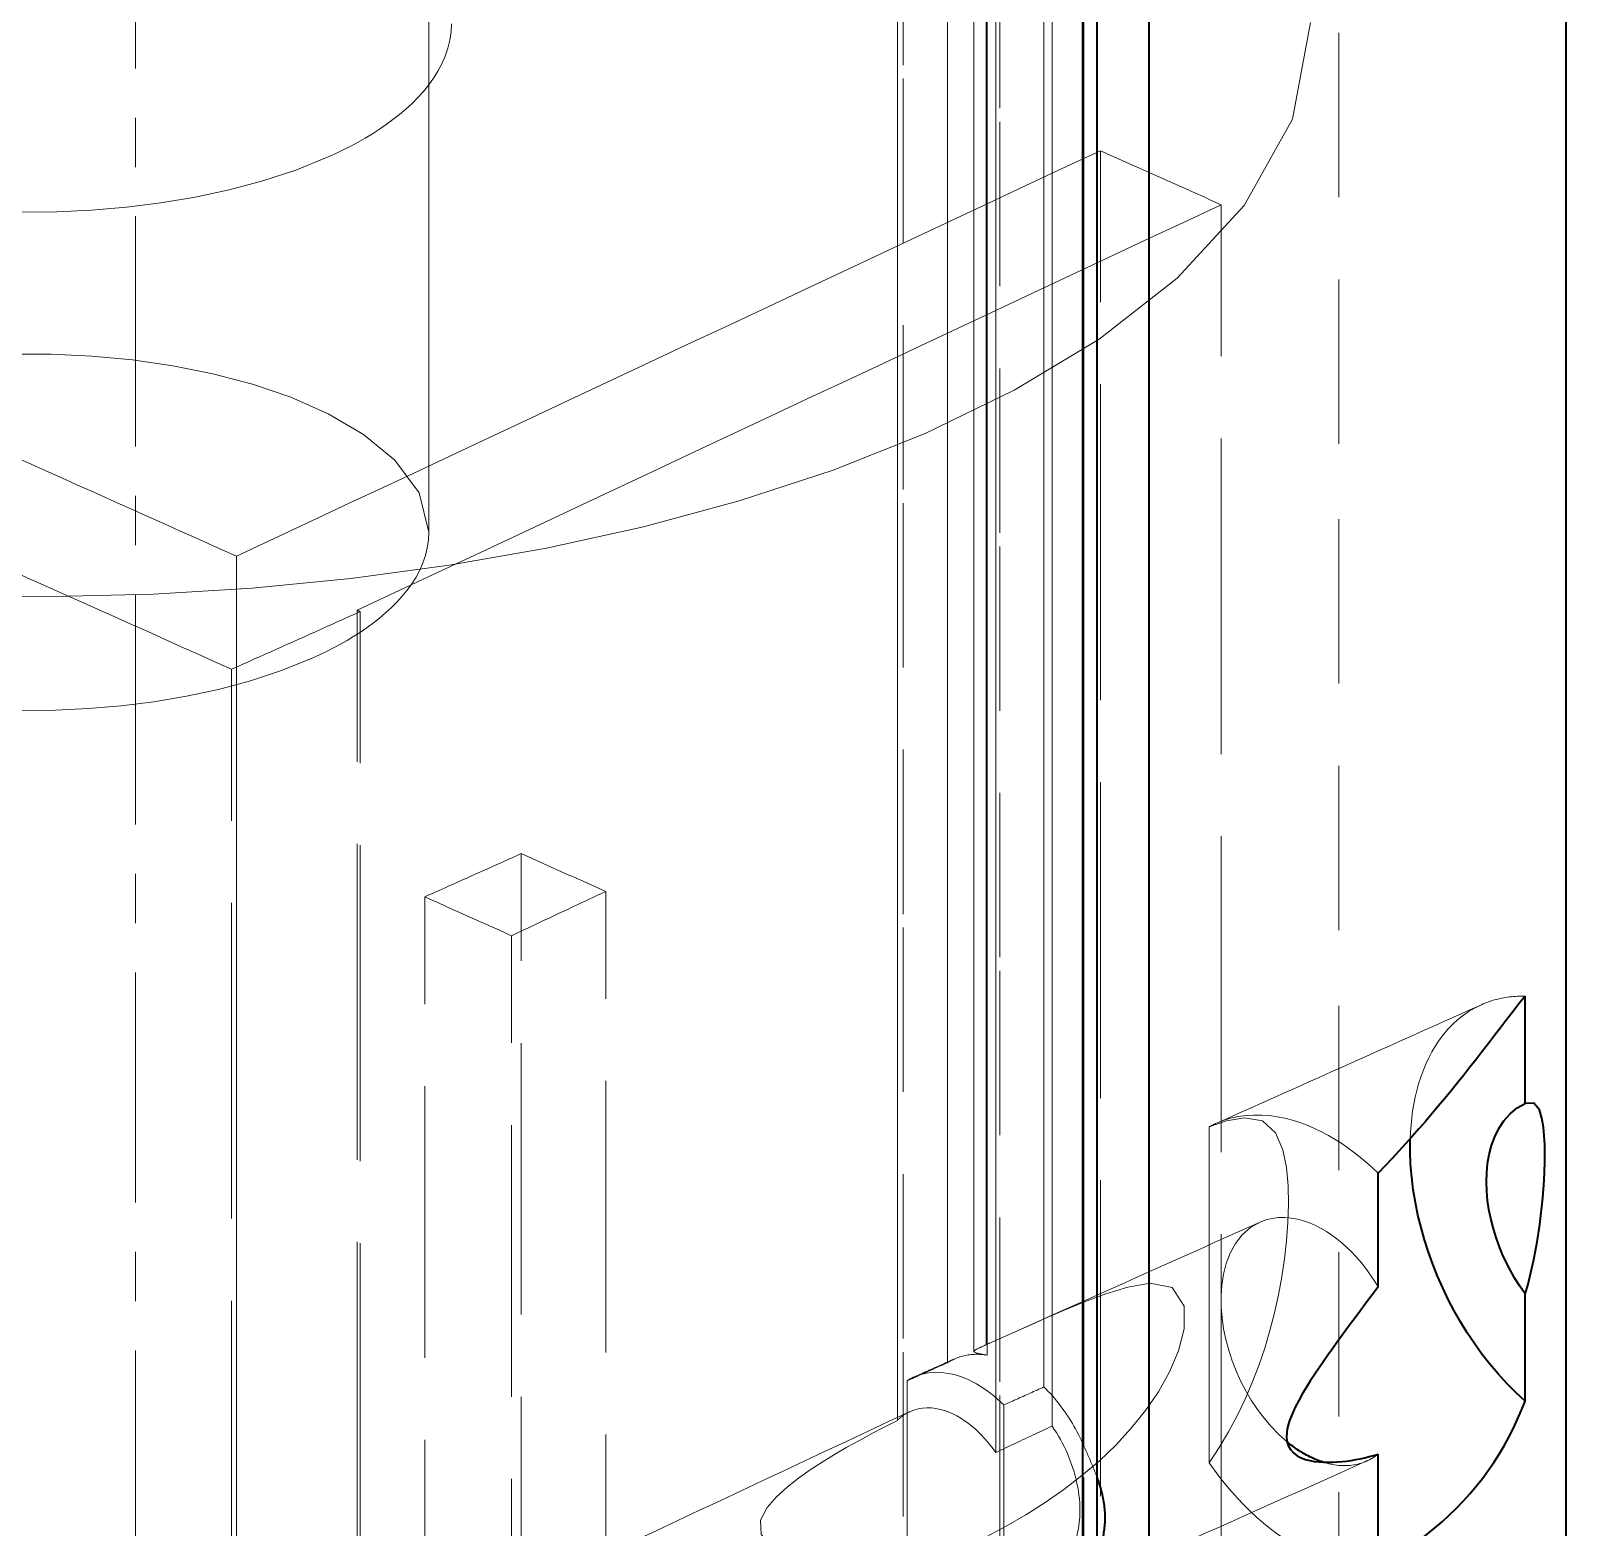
# Model space of a CAD drawing. Header units: millimetres. Extents: x 10 to 410, y 10 to 287.
# Drawn here: x 308.681 to 313.352, y 201.362 to 205.915 of the extents above; entities that cross this region are included whole.
import ezdxf

# ---------------------------------------------------------------- set-up
doc = ezdxf.new("R2010")
doc.units = ezdxf.units.MM
doc.linetypes.add('CENTER', pattern=[1.15, 0.7, -0.15, 0.15, -0.15])
doc.linetypes.add('DASHED', pattern=[0.75, 0.5, -0.25])
for name, color, linetype, lineweight in [('CENTER', 4, 'CENTER', 13), ('HIDDEN', 8, 'DASHED', 18), ('VISIBLE', 7, 'CONTINUOUS', 35)]:
    doc.layers.add(name, color=color, linetype=linetype, lineweight=lineweight)

msp = doc.modelspace()

# ---------------------------------------------------------------- linework, layer by layer
at = {"layer": 'CENTER'}
msp.add_line((309, 169), (309, 273), dxfattribs=at)
at = {"layer": 'HIDDEN'}
for points in [[(309.8919, 204.389), (309.8919, 204.7845), (309.8919, 205.18), (309.8919, 205.5755), (309.8919, 205.971), (309.8919, 206.3664), (309.8919, 206.7619), (309.8919, 207.1574), (309.8919, 207.5529), (309.8919, 207.9484), (309.8919, 208.3439), (309.8919, 208.7394), (309.8919, 209.1349), (309.8919, 209.5304), (309.8919, 209.9258), (309.8919, 210.3213), (309.8919, 210.7168), (309.8919, 211.1123), (309.8919, 211.5078), (309.8919, 211.9033), (309.8919, 212.2988), (309.8919, 212.6943), (309.8919, 213.0898), (309.8919, 213.4852)], [(312.6602, 176.5424), (312.6602, 178.0222), (312.6602, 179.502), (312.6602, 180.9817), (312.6602, 182.4615), (312.6602, 183.9413), (312.6602, 185.4211), (312.6602, 186.9008), (312.6602, 188.3806), (312.6602, 189.8604), (312.6602, 191.3401), (312.6602, 192.8199), (312.6602, 194.2997), (312.6602, 195.7794), (312.6602, 197.2592), (312.6602, 198.739), (312.6602, 200.2187), (312.6602, 201.6985), (312.6602, 203.1783), (312.6602, 204.6581), (312.6602, 206.1378), (312.6602, 207.6176), (312.6602, 209.0974), (312.6602, 210.5771)], [(311.5872, 201.917), (311.5872, 202.2406), (311.5872, 202.5642), (311.5872, 202.8878), (311.5872, 203.2114), (311.5872, 203.535), (311.5872, 203.8586), (311.5872, 204.1822), (311.5872, 204.5058), (311.5872, 204.8294), (311.5872, 205.1531), (311.5872, 205.4767), (311.5872, 205.8003), (311.5872, 206.1239), (311.5872, 206.4475), (311.5872, 206.7711), (311.5872, 207.0947), (311.5872, 207.4183), (311.5872, 207.7419), (311.5872, 208.0655), (311.5872, 208.3892), (311.5872, 208.7128), (311.5872, 209.0364), (311.5872, 209.36)], [(311.5499, 201.8967), (311.5499, 202.2194), (311.5499, 202.542), (311.5499, 202.8647), (311.5499, 203.1873), (311.5499, 203.51), (311.5499, 203.8326), (311.5499, 204.1553), (311.5499, 204.4779), (311.5499, 204.8006), (311.5499, 205.1232), (311.5499, 205.4459), (311.5499, 205.7685), (311.5499, 206.0912), (311.5499, 206.4138), (311.5499, 206.7365), (311.5499, 207.0591), (311.5499, 207.3817), (311.5499, 207.7044), (311.5499, 208.027), (311.5499, 208.3497), (311.5499, 208.6723), (311.5499, 208.995), (311.5499, 209.3176)], [(311.8842, 201.6104), (311.8842, 201.9378), (311.8842, 202.2653), (311.8842, 202.5928), (311.8842, 202.9203), (311.8842, 203.2477), (311.8842, 203.5752), (311.8842, 203.9027), (311.8842, 204.2302), (311.8842, 204.5576), (311.8842, 204.8851), (311.8842, 205.2126), (311.8842, 205.54), (311.8842, 205.8675), (311.8842, 206.195), (311.8842, 206.5225), (311.8842, 206.8499), (311.8842, 207.1774), (311.8842, 207.5049), (311.8842, 207.8324), (311.8842, 208.1598), (311.8842, 208.4873), (311.8842, 208.8148), (311.8842, 209.1423)], [(311.8842, 175.1076), (311.8842, 176.5873), (311.8842, 178.0671), (311.8842, 179.5469), (311.8842, 181.0266), (311.8842, 182.5064), (311.8842, 183.9862), (311.8842, 185.4659), (311.8842, 186.9457), (311.8842, 188.4255), (311.8842, 189.9053), (311.8842, 191.385), (311.8842, 192.8648), (311.8842, 194.3446), (311.8842, 195.8243), (311.8842, 197.3041), (311.8842, 198.7839), (311.8842, 200.2636), (311.8842, 201.7434), (311.8842, 203.2232), (311.8842, 204.7029), (311.8842, 206.1827), (311.8842, 207.6625), (311.8842, 209.1423)], [(311.3177, 201.687), (311.3177, 201.9281), (311.3177, 202.1691), (311.3177, 202.4102), (311.3177, 202.6513), (311.3177, 202.8923), (311.3177, 203.1334), (311.3177, 203.3745), (311.3177, 203.6155), (311.3177, 203.8566), (311.3177, 204.0976), (311.3177, 204.3387), (311.3177, 204.5798), (311.3177, 204.8208), (311.3177, 205.0619), (311.3177, 205.3029), (311.3177, 205.544), (311.3177, 205.7851), (311.3177, 206.0261), (311.3177, 206.2672), (311.3177, 206.5082), (311.3177, 206.7493), (311.3177, 206.9904), (311.3177, 207.2314)], [(311.4698, 201.8625), (311.4698, 202.0929), (311.4698, 202.3233), (311.4698, 202.5537), (311.4698, 202.7841), (311.4698, 203.0145), (311.4698, 203.245), (311.4698, 203.4754), (311.4698, 203.7058), (311.4698, 203.9362), (311.4698, 204.1666), (311.4698, 204.397), (311.4698, 204.6275), (311.4698, 204.8579), (311.4698, 205.0883), (311.4698, 205.3187), (311.4698, 205.5491), (311.4698, 205.7795), (311.4698, 206.01), (311.4698, 206.2404), (311.4698, 206.4708), (311.4698, 206.7012), (311.4698, 206.9316), (311.4698, 207.162)], [(311.7878, 201.6696), (311.7878, 201.9089), (311.7878, 202.1483), (311.7878, 202.3876), (311.7878, 202.6269), (311.7878, 202.8663), (311.7878, 203.1056), (311.7878, 203.3449), (311.7878, 203.5843), (311.7878, 203.8236), (311.7878, 204.0629), (311.7878, 204.3023), (311.7878, 204.5416), (311.7878, 204.7809), (311.7878, 205.0203), (311.7878, 205.2596), (311.7878, 205.4989), (311.7878, 205.7383), (311.7878, 205.9776), (311.7878, 206.2169), (311.7878, 206.4563), (311.7878, 206.6956), (311.7878, 206.9349), (311.7878, 207.1743)], [(311.3352, 177.3988), (311.3352, 178.6902), (311.3352, 179.9816), (311.3352, 181.2731), (311.3352, 182.5645), (311.3352, 183.856), (311.3352, 185.1474), (311.3352, 186.4388), (311.3352, 187.7303), (311.3352, 189.0217), (311.3352, 190.3131), (311.3352, 191.6046), (311.3352, 192.896), (311.3352, 194.1874), (311.3352, 195.4789), (311.3352, 196.7703), (311.3352, 198.0617), (311.3352, 199.3532), (311.3352, 200.6446), (311.3352, 201.936), (311.3352, 203.2275), (311.3352, 204.5189), (311.3352, 205.8103), (311.3352, 207.1018)], [(311.5904, 201.8855), (311.5904, 202.1126), (311.5904, 202.3396), (311.5904, 202.5667), (311.5904, 202.7938), (311.5904, 203.0208), (311.5904, 203.2479), (311.5904, 203.475), (311.5904, 203.702), (311.5904, 203.9291), (311.5904, 204.1561), (311.5904, 204.3832), (311.5904, 204.6103), (311.5904, 204.8373), (311.5904, 205.0644), (311.5904, 205.2915), (311.5904, 205.5185), (311.5904, 205.7456), (311.5904, 205.9727), (311.5904, 206.1997), (311.5904, 206.4268), (311.5904, 206.6539), (311.5904, 206.8809), (311.5904, 207.108)], [(311.6165, 201.5891), (311.6165, 201.8286), (311.6165, 202.0681), (311.6165, 202.3076), (311.6165, 202.5471), (311.6165, 202.7866), (311.6165, 203.0261), (311.6165, 203.2656), (311.6165, 203.5051), (311.6165, 203.7446), (311.6165, 203.9841), (311.6165, 204.2236), (311.6165, 204.4631), (311.6165, 204.7026), (311.6165, 204.9421), (311.6165, 205.1816), (311.6165, 205.4211), (311.6165, 205.6606), (311.6165, 205.9001), (311.6165, 206.1396), (311.6165, 206.3791), (311.6165, 206.6186), (311.6165, 206.8581), (311.6165, 207.0976)], [(311.7633, 201.7887), (311.7633, 202.0166), (311.7633, 202.2445), (311.7633, 202.4724), (311.7633, 202.7003), (311.7633, 202.9282), (311.7633, 203.1561), (311.7633, 203.384), (311.7633, 203.6119), (311.7633, 203.8398), (311.7633, 204.0677), (311.7633, 204.2956), (311.7633, 204.5236), (311.7633, 204.7515), (311.7633, 204.9794), (311.7633, 205.2073), (311.7633, 205.4352), (311.7633, 205.6631), (311.7633, 205.891), (311.7633, 206.1189), (311.7633, 206.3468), (311.7633, 206.5747), (311.7633, 206.8026), (311.7633, 207.0305)], [(311.6287, 177.2673), (311.6287, 178.5587), (311.6287, 179.8501), (311.6287, 181.1416), (311.6287, 182.433), (311.6287, 183.7245), (311.6287, 185.0159), (311.6287, 186.3073), (311.6287, 187.5988), (311.6287, 188.8902), (311.6287, 190.1816), (311.6287, 191.4731), (311.6287, 192.7645), (311.6287, 194.0559), (311.6287, 195.3474), (311.6287, 196.6388), (311.6287, 197.9302), (311.6287, 199.2217), (311.6287, 200.5131), (311.6287, 201.8045), (311.6287, 203.096), (311.6287, 204.3874), (311.6287, 205.6788), (311.6287, 206.9703)], [(306.3752, 204.5314), (306.6639, 204.445), (306.9566, 204.3731), (307.2522, 204.3144), (307.5501, 204.268), (307.8494, 204.233), (308.1499, 204.2091), (308.451, 204.1959), (308.7524, 204.1931), (309.0538, 204.2009), (309.3546, 204.2191), (309.6546, 204.2483), (309.9533, 204.2886), (310.2502, 204.3408), (310.5445, 204.4056), (310.8355, 204.4842), (311.1219, 204.5781), (311.402, 204.6895), (311.6731, 204.821), (311.9311, 204.9767), (312.1686, 205.1618), (312.3726, 205.3831), (312.5192, 205.6454), (312.5737, 205.9401)], [(307.4004, 205.936), (307.4213, 205.8329), (307.4757, 205.7424), (307.55, 205.6671), (307.6356, 205.6049), (307.7279, 205.5531), (307.8246, 205.5098), (307.9241, 205.4735), (308.0256, 205.4434), (308.1286, 205.4188), (308.2327, 205.399), (308.3375, 205.3837), (308.4428, 205.3727), (308.5485, 205.3658), (308.6544, 205.3628), (308.7603, 205.3638), (308.8661, 205.3688), (308.9717, 205.3777), (309.0768, 205.3908), (309.1812, 205.4083), (309.2848, 205.4305), (309.3871, 205.4579), (309.4878, 205.4909), (309.586, 205.5306)], [(309.586, 205.5306), (309.609, 205.5411), (309.6318, 205.5522), (309.6543, 205.5637), (309.6766, 205.5757), (309.6986, 205.5882), (309.7203, 205.6013), (309.7416, 205.615), (309.7624, 205.6293), (309.7829, 205.6443), (309.8028, 205.6599), (309.8221, 205.6762), (309.8408, 205.6934), (309.8586, 205.7113), (309.8756, 205.7301), (309.8916, 205.7497), (309.9064, 205.7702), (309.9198, 205.7917), (309.9318, 205.814), (309.9419, 205.8372), (309.9501, 205.8611), (309.9562, 205.8857), (309.9598, 205.9108), (309.9611, 205.936)], [(311.935, 205.5497), (311.8208, 205.4961), (311.7065, 205.4424), (311.5923, 205.3888), (311.478, 205.3351), (311.3638, 205.2815), (311.2495, 205.2279), (311.1353, 205.1742), (311.021, 205.1206), (310.9068, 205.0669), (310.7925, 205.0133), (310.6782, 204.9597), (310.564, 204.906), (310.4497, 204.8524), (310.3355, 204.7987), (310.2212, 204.7451), (310.107, 204.6914), (309.9927, 204.6378), (309.8785, 204.5842), (309.7642, 204.5305), (309.6499, 204.4769), (309.5357, 204.4232), (309.4214, 204.3696), (309.3072, 204.316)], [(311.935, 177.7031), (311.935, 178.9139), (311.935, 180.1246), (311.935, 181.3353), (311.935, 182.546), (311.935, 183.7567), (311.935, 184.9675), (311.935, 186.1782), (311.935, 187.3889), (311.935, 188.5996), (311.935, 189.8104), (311.935, 191.0211), (311.935, 192.2318), (311.935, 193.4425), (311.935, 194.6532), (311.935, 195.864), (311.935, 197.0747), (311.935, 198.2854), (311.935, 199.4961), (311.935, 200.7068), (311.935, 201.9176), (311.935, 203.1283), (311.935, 204.339), (311.935, 205.5497)], [(312.302, 205.3853), (312.2861, 205.3925), (312.2701, 205.3996), (312.2542, 205.4068), (312.2382, 205.4139), (312.2222, 205.4211), (312.2063, 205.4282), (312.1903, 205.4354), (312.1744, 205.4425), (312.1584, 205.4497), (312.1425, 205.4568), (312.1265, 205.464), (312.1106, 205.4711), (312.0946, 205.4782), (312.0786, 205.4854), (312.0627, 205.4925), (312.0467, 205.4997), (312.0308, 205.5068), (312.0148, 205.514), (311.9989, 205.5211), (311.9829, 205.5283), (311.967, 205.5354), (311.951, 205.5426), (311.935, 205.5497)], [(309.6742, 204.1516), (309.7884, 204.2052), (309.9027, 204.2589), (310.0169, 204.3125), (310.1312, 204.3661), (310.2454, 204.4198), (310.3597, 204.4734), (310.4739, 204.5271), (310.5882, 204.5807), (310.7025, 204.6344), (310.8167, 204.688), (310.931, 204.7416), (311.0452, 204.7953), (311.1595, 204.8489), (311.2737, 204.9026), (311.388, 204.9562), (311.5022, 205.0098), (311.6165, 205.0635), (311.7307, 205.1171), (311.845, 205.1708), (311.9593, 205.2244), (312.0735, 205.2781), (312.1878, 205.3317), (312.302, 205.3853)], [(312.302, 177.5388), (312.302, 178.7495), (312.302, 179.9602), (312.302, 181.1709), (312.302, 182.3817), (312.302, 183.5924), (312.302, 184.8031), (312.302, 186.0138), (312.302, 187.2245), (312.302, 188.4353), (312.302, 189.646), (312.302, 190.8567), (312.302, 192.0674), (312.302, 193.2781), (312.302, 194.4889), (312.302, 195.6996), (312.302, 196.9103), (312.302, 198.121), (312.302, 199.3317), (312.302, 200.5425), (312.302, 201.7532), (312.302, 202.9639), (312.302, 204.1746), (312.302, 205.3853)], [(309.8919, 204.389), (309.8622, 204.5084), (309.7888, 204.6079), (309.6931, 204.6867), (309.586, 204.7493), (309.4725, 204.7994), (309.355, 204.8395), (309.235, 204.8712), (309.1133, 204.8956), (308.9904, 204.9133), (308.8668, 204.9249), (308.7428, 204.9306), (308.6187, 204.9306), (308.4947, 204.9249), (308.3711, 204.9133), (308.2482, 204.8956), (308.1265, 204.8712), (308.0065, 204.8395), (307.889, 204.7994), (307.7755, 204.7493), (307.6684, 204.6867), (307.5727, 204.6079), (307.4993, 204.5084), (307.4696, 204.389)], [(308.5092, 204.6734), (308.5439, 204.6579), (308.5786, 204.6423), (308.6132, 204.6268), (308.6479, 204.6112), (308.6826, 204.5957), (308.7173, 204.5802), (308.752, 204.5646), (308.7867, 204.5491), (308.8214, 204.5335), (308.8561, 204.518), (308.8908, 204.5025), (308.9255, 204.4869), (308.9602, 204.4714), (308.9949, 204.4558), (309.0296, 204.4403), (309.0643, 204.4247), (309.099, 204.4092), (309.1337, 204.3937), (309.1684, 204.3781), (309.2031, 204.3626), (309.2378, 204.347), (309.2725, 204.3315), (309.3072, 204.316)], [(309.2919, 203.9721), (309.2409, 203.995), (309.1898, 204.0179), (309.1387, 204.0407), (309.0877, 204.0636), (309.0366, 204.0865), (308.9856, 204.1093), (308.9345, 204.1322), (308.8835, 204.1551), (308.8324, 204.178), (308.7813, 204.2008), (308.7303, 204.2237), (308.6792, 204.2466), (308.6282, 204.2694), (308.5771, 204.2923), (308.5261, 204.3152), (308.475, 204.338), (308.4239, 204.3609), (308.3729, 204.3838), (308.3218, 204.4066), (308.2708, 204.4295), (308.2197, 204.4524), (308.1687, 204.4753), (308.1176, 204.4981)], [(307.4696, 204.389), (307.4894, 204.2914), (307.5408, 204.2058), (307.6111, 204.1346), (307.6921, 204.0758), (307.7794, 204.0267), (307.8708, 203.9858), (307.965, 203.9515), (308.061, 203.923), (308.1585, 203.8997), (308.2569, 203.881), (308.3561, 203.8665), (308.4557, 203.8561), (308.5557, 203.8496), (308.6558, 203.8468), (308.756, 203.8477), (308.8561, 203.8524), (308.956, 203.8609), (309.0554, 203.8733), (309.1542, 203.8898), (309.2522, 203.9108), (309.349, 203.9367), (309.4441, 203.968), (309.537, 204.0055)], [(309.537, 204.0055), (309.5588, 204.0155), (309.5803, 204.0259), (309.6017, 204.0368), (309.6228, 204.0481), (309.6436, 204.06), (309.6641, 204.0724), (309.6842, 204.0853), (309.704, 204.0989), (309.7233, 204.113), (309.7421, 204.1278), (309.7604, 204.1433), (309.7781, 204.1595), (309.795, 204.1764), (309.811, 204.1942), (309.8261, 204.2127), (309.8401, 204.2322), (309.8529, 204.2525), (309.8641, 204.2736), (309.8738, 204.2955), (309.8815, 204.3182), (309.8872, 204.3414), (309.8907, 204.3651), (309.8919, 204.389)], [(309.3072, 204.316), (309.3072, 204.0352), (309.3072, 203.7545), (309.3072, 203.4737), (309.3072, 203.193), (309.3072, 202.9122), (309.3072, 202.6315), (309.3072, 202.3507), (309.3072, 202.07), (309.3072, 201.7892), (309.3072, 201.5085), (309.3072, 201.2277), (309.3072, 200.947), (309.3072, 200.6662), (309.3072, 200.3855), (309.3072, 200.1047), (309.3072, 199.824), (309.3072, 199.5432), (309.3072, 199.2625), (309.3072, 198.9818), (309.3072, 198.701), (309.3072, 198.4203), (309.3072, 198.1395), (309.3072, 197.8588)], [(309.2919, 203.9721), (309.3089, 203.9797), (309.326, 203.9874), (309.343, 203.995), (309.36, 204.0026), (309.377, 204.0102), (309.3941, 204.0179), (309.4111, 204.0255), (309.4281, 204.0331), (309.4451, 204.0407), (309.4622, 204.0483), (309.4792, 204.056), (309.4962, 204.0636), (309.5132, 204.0712), (309.5303, 204.0788), (309.5473, 204.0864), (309.5643, 204.0941), (309.5813, 204.1017), (309.5984, 204.1093), (309.6154, 204.1169), (309.6324, 204.1245), (309.6494, 204.1322), (309.6665, 204.1398), (309.6835, 204.1474)], [(309.6742, 204.1516), (309.6746, 204.1514), (309.675, 204.1512), (309.6754, 204.151), (309.6758, 204.1509), (309.6762, 204.1507), (309.6766, 204.1505), (309.677, 204.1503), (309.6774, 204.1501), (309.6778, 204.1499), (309.6782, 204.1498), (309.6786, 204.1496), (309.679, 204.1494), (309.6794, 204.1492), (309.6798, 204.149), (309.6802, 204.1489), (309.6806, 204.1487), (309.681, 204.1485), (309.6815, 204.1483), (309.6819, 204.1481), (309.6823, 204.148), (309.6827, 204.1478), (309.6831, 204.1476), (309.6835, 204.1474)], [(309.6742, 176.305), (309.6742, 177.5157), (309.6742, 178.7265), (309.6742, 179.9372), (309.6742, 181.1479), (309.6742, 182.3586), (309.6742, 183.5693), (309.6742, 184.7801), (309.6742, 185.9908), (309.6742, 187.2015), (309.6742, 188.4122), (309.6742, 189.6229), (309.6742, 190.8337), (309.6742, 192.0444), (309.6742, 193.2551), (309.6742, 194.4658), (309.6742, 195.6765), (309.6742, 196.8873), (309.6742, 198.098), (309.6742, 199.3087), (309.6742, 200.5194), (309.6742, 201.7301), (309.6742, 202.9409), (309.6742, 204.1516)], [(309.6835, 176.3008), (309.6835, 177.5116), (309.6835, 178.7223), (309.6835, 179.933), (309.6835, 181.1437), (309.6835, 182.3544), (309.6835, 183.5652), (309.6835, 184.7759), (309.6835, 185.9866), (309.6835, 187.1973), (309.6835, 188.408), (309.6835, 189.6188), (309.6835, 190.8295), (309.6835, 192.0402), (309.6835, 193.2509), (309.6835, 194.4616), (309.6835, 195.6724), (309.6835, 196.8831), (309.6835, 198.0938), (309.6835, 199.3045), (309.6835, 200.5152), (309.6835, 201.726), (309.6835, 202.9367), (309.6835, 204.1474)], [(309.2919, 176.1256), (309.2919, 177.3363), (309.2919, 178.547), (309.2919, 179.7577), (309.2919, 180.9684), (309.2919, 182.1792), (309.2919, 183.3899), (309.2919, 184.6006), (309.2919, 185.8113), (309.2919, 187.022), (309.2919, 188.2328), (309.2919, 189.4435), (309.2919, 190.6542), (309.2919, 191.8649), (309.2919, 193.0756), (309.2919, 194.2864), (309.2919, 195.4971), (309.2919, 196.7078), (309.2919, 197.9185), (309.2919, 199.1292), (309.2919, 200.34), (309.2919, 201.5507), (309.2919, 202.7614), (309.2919, 203.9721)], [(309.8794, 203.2797), (309.8922, 203.2854), (309.905, 203.2911), (309.9178, 203.2968), (309.9305, 203.3025), (309.9433, 203.3083), (309.9561, 203.314), (309.9688, 203.3197), (309.9816, 203.3254), (309.9944, 203.3311), (310.0071, 203.3368), (310.0199, 203.3425), (310.0327, 203.3483), (310.0454, 203.354), (310.0582, 203.3597), (310.071, 203.3654), (310.0837, 203.3711), (310.0965, 203.3768), (310.1093, 203.3826), (310.122, 203.3883), (310.1348, 203.394), (310.1476, 203.3997), (310.1603, 203.4054), (310.1731, 203.4111)], [(310.1731, 203.4111), (310.1843, 203.4061), (310.1955, 203.4011), (310.2066, 203.3961), (310.2178, 203.3911), (310.229, 203.3861), (310.2401, 203.3811), (310.2513, 203.3761), (310.2625, 203.3711), (310.2736, 203.3661), (310.2848, 203.3611), (310.296, 203.3561), (310.3071, 203.3511), (310.3183, 203.3461), (310.3295, 203.3411), (310.3406, 203.3361), (310.3518, 203.3311), (310.363, 203.3261), (310.3742, 203.3211), (310.3853, 203.3161), (310.3965, 203.3111), (310.4077, 203.3061), (310.4188, 203.3011), (310.43, 203.2961)], [(310.1731, 178.6586), (310.1731, 179.7348), (310.1731, 180.811), (310.1731, 181.8872), (310.1731, 182.9634), (310.1731, 184.0396), (310.1731, 185.1158), (310.1731, 186.192), (310.1731, 187.2682), (310.1731, 188.3444), (310.1731, 189.4206), (310.1731, 190.4968), (310.1731, 191.573), (310.1731, 192.6492), (310.1731, 193.7254), (310.1731, 194.8016), (310.1731, 195.8778), (310.1731, 196.954), (310.1731, 198.0302), (310.1731, 199.1064), (310.1731, 200.1826), (310.1731, 201.2587), (310.1731, 202.3349), (310.1731, 203.4111)], [(309.8794, 203.2797), (309.8909, 203.2745), (309.9024, 203.2694), (309.9139, 203.2643), (309.9253, 203.2591), (309.9368, 203.254), (309.9483, 203.2488), (309.9598, 203.2437), (309.9712, 203.2386), (309.9827, 203.2334), (309.9942, 203.2283), (310.0056, 203.2231), (310.0171, 203.218), (310.0286, 203.2129), (310.0401, 203.2077), (310.0515, 203.2026), (310.063, 203.1975), (310.0745, 203.1923), (310.086, 203.1872), (310.0974, 203.182), (310.1089, 203.1769), (310.1204, 203.1718), (310.1318, 203.1666), (310.1433, 203.1615)], [(309.8794, 178.5272), (309.8794, 179.6034), (309.8794, 180.6796), (309.8794, 181.7558), (309.8794, 182.832), (309.8794, 183.9082), (309.8794, 184.9843), (309.8794, 186.0605), (309.8794, 187.1367), (309.8794, 188.2129), (309.8794, 189.2891), (309.8794, 190.3653), (309.8794, 191.4415), (309.8794, 192.5177), (309.8794, 193.5939), (309.8794, 194.6701), (309.8794, 195.7463), (309.8794, 196.8225), (309.8794, 197.8987), (309.8794, 198.9749), (309.8794, 200.0511), (309.8794, 201.1273), (309.8794, 202.2035), (309.8794, 203.2797)], [(310.43, 203.2961), (310.4175, 203.2902), (310.4051, 203.2844), (310.3926, 203.2785), (310.3801, 203.2727), (310.3677, 203.2668), (310.3552, 203.261), (310.3427, 203.2551), (310.3303, 203.2493), (310.3178, 203.2434), (310.3054, 203.2376), (310.2929, 203.2317), (310.2804, 203.2259), (310.268, 203.22), (310.2555, 203.2141), (310.243, 203.2083), (310.2306, 203.2024), (310.2181, 203.1966), (310.2056, 203.1907), (310.1932, 203.1849), (310.1807, 203.179), (310.1682, 203.1732), (310.1558, 203.1673), (310.1433, 203.1615)], [(310.43, 178.5436), (310.43, 179.6198), (310.43, 180.696), (310.43, 181.7722), (310.43, 182.8484), (310.43, 183.9246), (310.43, 185.0007), (310.43, 186.0769), (310.43, 187.1531), (310.43, 188.2293), (310.43, 189.3055), (310.43, 190.3817), (310.43, 191.4579), (310.43, 192.5341), (310.43, 193.6103), (310.43, 194.6865), (310.43, 195.7627), (310.43, 196.8389), (310.43, 197.9151), (310.43, 198.9913), (310.43, 200.0675), (310.43, 201.1437), (310.43, 202.2199), (310.43, 203.2961)], [(310.1433, 178.409), (310.1433, 179.4852), (310.1433, 180.5614), (310.1433, 181.6376), (310.1433, 182.7138), (310.1433, 183.79), (310.1433, 184.8662), (310.1433, 185.9424), (310.1433, 187.0185), (310.1433, 188.0947), (310.1433, 189.1709), (310.1433, 190.2471), (310.1433, 191.3233), (310.1433, 192.3995), (310.1433, 193.4757), (310.1433, 194.5519), (310.1433, 195.6281), (310.1433, 196.7043), (310.1433, 197.7805), (310.1433, 198.8567), (310.1433, 199.9329), (310.1433, 201.0091), (310.1433, 202.0853), (310.1433, 203.1615)], [(313.0939, 202.9516), (313.0993, 202.954), (313.1048, 202.9562), (313.1104, 202.9584), (313.116, 202.9604), (313.1217, 202.9624), (313.1273, 202.9642), (313.1331, 202.9659), (313.1388, 202.9675), (313.1446, 202.9689), (313.1504, 202.9703), (313.1562, 202.9715), (313.1621, 202.9726), (313.168, 202.9736), (313.1739, 202.9745), (313.1798, 202.9753), (313.1857, 202.9759), (313.1916, 202.9765), (313.1976, 202.9769), (313.2035, 202.9773), (313.2095, 202.9775), (313.2155, 202.9776), (313.2214, 202.9776), (313.2274, 202.9775)], [(312.2863, 202.5901), (312.3214, 202.6058), (312.3565, 202.6215), (312.3916, 202.6372), (312.4267, 202.653), (312.4618, 202.6687), (312.497, 202.6844), (312.5321, 202.7001), (312.5672, 202.7158), (312.6023, 202.7315), (312.6374, 202.7473), (312.6725, 202.763), (312.7076, 202.7787), (312.7427, 202.7944), (312.7778, 202.8101), (312.813, 202.8259), (312.8481, 202.8416), (312.8832, 202.8573), (312.9183, 202.873), (312.9534, 202.8887), (312.9885, 202.9044), (313.0236, 202.9202), (313.0587, 202.9359), (313.0939, 202.9516)], [(312.8774, 202.544), (312.8784, 202.5651), (312.8799, 202.5862), (312.8821, 202.6073), (312.8849, 202.6282), (312.8883, 202.6491), (312.8925, 202.6698), (312.8974, 202.6904), (312.903, 202.7108), (312.9094, 202.7309), (312.9166, 202.7508), (312.9246, 202.7704), (312.9336, 202.7895), (312.9434, 202.8082), (312.9542, 202.8264), (312.9659, 202.844), (312.9786, 202.8609), (312.9923, 202.877), (313.007, 202.8922), (313.0227, 202.9065), (313.0392, 202.9196), (313.0566, 202.9316), (313.0749, 202.9423), (313.0939, 202.9516)], [(312.2661, 201.5576), (312.2965, 201.6042), (312.3248, 201.6521), (312.351, 201.7012), (312.3751, 201.7514), (312.3971, 201.8025), (312.417, 201.8544), (312.4349, 201.9071), (312.4508, 201.9605), (312.4647, 202.0144), (312.4767, 202.0687), (312.4869, 202.1234), (312.4952, 202.1784), (312.5015, 202.2337), (312.5056, 202.2892), (312.5074, 202.3448), (312.5063, 202.4005), (312.5012, 202.4559), (312.49, 202.5103), (312.4681, 202.5613), (312.4277, 202.5985), (312.3734, 202.6079), (312.3187, 202.5982), (312.2661, 202.5801)], [(312.2863, 202.5901), (312.3084, 202.5989), (312.3311, 202.6059), (312.3544, 202.6111), (312.3779, 202.6144), (312.4017, 202.616), (312.4255, 202.6158), (312.4493, 202.6141), (312.4728, 202.6108), (312.4962, 202.6062), (312.5192, 202.6002), (312.5419, 202.593), (312.5642, 202.5846), (312.5861, 202.5753), (312.6076, 202.5649), (312.6286, 202.5537), (312.6491, 202.5417), (312.6692, 202.5289), (312.6888, 202.5154), (312.708, 202.5012), (312.7266, 202.4865), (312.7449, 202.4712), (312.7626, 202.4553), (312.7799, 202.4389)], [(312.2661, 202.5801), (312.267, 202.5806), (312.2679, 202.581), (312.2687, 202.5815), (312.2696, 202.582), (312.2704, 202.5824), (312.2713, 202.5829), (312.2722, 202.5833), (312.273, 202.5838), (312.2739, 202.5842), (312.2748, 202.5846), (312.2757, 202.5851), (312.2765, 202.5855), (312.2774, 202.5859), (312.2783, 202.5864), (312.2792, 202.5868), (312.2801, 202.5872), (312.2809, 202.5876), (312.2818, 202.588), (312.2827, 202.5885), (312.2836, 202.5889), (312.2845, 202.5893), (312.2854, 202.5897), (312.2863, 202.5901)], [(312.2661, 201.5576), (312.2661, 201.602), (312.2661, 201.6465), (312.2661, 201.691), (312.2661, 201.7354), (312.2661, 201.7799), (312.2661, 201.8243), (312.2661, 201.8688), (312.2661, 201.9132), (312.2661, 201.9577), (312.2661, 202.0022), (312.2661, 202.0466), (312.2661, 202.0911), (312.2661, 202.1355), (312.2661, 202.18), (312.2661, 202.2244), (312.2661, 202.2689), (312.2661, 202.3134), (312.2661, 202.3578), (312.2661, 202.4023), (312.2661, 202.4467), (312.2661, 202.4912), (312.2661, 202.5357), (312.2661, 202.5801)], [(311.6324, 201.9372), (311.6667, 201.9525), (311.7009, 201.9679), (311.7352, 201.9832), (311.7695, 201.9986), (311.8037, 202.0139), (311.838, 202.0292), (311.8723, 202.0446), (311.9066, 202.0599), (311.9408, 202.0753), (311.9751, 202.0906), (312.0094, 202.1059), (312.0436, 202.1213), (312.0779, 202.1366), (312.1122, 202.152), (312.1464, 202.1673), (312.1807, 202.1827), (312.215, 202.198), (312.2492, 202.2133), (312.2835, 202.2287), (312.3178, 202.244), (312.3521, 202.2594), (312.3863, 202.2747), (312.4206, 202.29)], [(312.5027, 201.6219), (312.4777, 201.6442), (312.4544, 201.6682), (312.4327, 201.6936), (312.4125, 201.7204), (312.394, 201.7482), (312.377, 201.7771), (312.3616, 201.8068), (312.3478, 201.8373), (312.3357, 201.8685), (312.3252, 201.9003), (312.3166, 201.9326), (312.3098, 201.9654), (312.305, 201.9985), (312.3023, 202.0319), (312.302, 202.0654), (312.3043, 202.0988), (312.3095, 202.1318), (312.3179, 202.1642), (312.33, 202.1954), (312.3462, 202.2247), (312.3667, 202.2511), (312.3917, 202.2733), (312.4206, 202.29)], [(312.4206, 202.29), (312.4387, 202.2969), (312.4575, 202.3015), (312.4767, 202.3039), (312.496, 202.3042), (312.5153, 202.3025), (312.5343, 202.2991), (312.553, 202.2941), (312.5713, 202.2877), (312.589, 202.28), (312.6062, 202.2711), (312.6229, 202.2613), (312.639, 202.2506), (312.6545, 202.239), (312.6695, 202.2268), (312.684, 202.2139), (312.6978, 202.2004), (312.7112, 202.1864), (312.7239, 202.1719), (312.7362, 202.1569), (312.7479, 202.1415), (312.7591, 202.1257), (312.7698, 202.1096), (312.7799, 202.0931)], [(311.5872, 201.3327), (311.6485, 201.3653), (311.7084, 201.4001), (311.767, 201.4372), (311.8239, 201.4768), (311.8789, 201.519), (311.9317, 201.564), (311.9819, 201.6119), (312.0289, 201.6628), (312.0723, 201.7169), (312.1114, 201.7742), (312.1451, 201.8348), (312.1721, 201.8986), (312.1895, 201.9657), (312.1899, 202.0347), (312.1535, 202.0912), (312.0864, 202.104), (312.0181, 202.0923), (311.9519, 202.0718), (311.887, 202.0474), (311.8228, 202.021), (311.7592, 201.9935), (311.6957, 201.9655), (311.6324, 201.9372)], [(311.5499, 201.8967), (311.5506, 201.8984), (311.552, 201.8997), (311.5535, 201.9008), (311.5551, 201.9018), (311.5567, 201.9027), (311.5584, 201.9036), (311.56, 201.9044), (311.5617, 201.9053), (311.5634, 201.9061), (311.5651, 201.9069), (311.5668, 201.9077), (311.5685, 201.9085), (311.5702, 201.9093), (311.5719, 201.91), (311.5736, 201.9108), (311.5753, 201.9116), (311.577, 201.9124), (311.5787, 201.9131), (311.5804, 201.9139), (311.5821, 201.9147), (311.5838, 201.9154), (311.5855, 201.9162), (311.5872, 201.917)], [(311.6324, 201.9372), (311.6304, 201.9363), (311.6285, 201.9354), (311.6265, 201.9346), (311.6245, 201.9337), (311.6226, 201.9328), (311.6206, 201.9319), (311.6187, 201.931), (311.6167, 201.9302), (311.6147, 201.9293), (311.6128, 201.9284), (311.6108, 201.9275), (311.6088, 201.9266), (311.6069, 201.9258), (311.6049, 201.9249), (311.6029, 201.924), (311.601, 201.9231), (311.599, 201.9222), (311.597, 201.9214), (311.5951, 201.9205), (311.5931, 201.9196), (311.5912, 201.9187), (311.5892, 201.9178), (311.5872, 201.917)], [(311.3474, 201.8077), (311.3527, 201.8101), (311.358, 201.8124), (311.3634, 201.8148), (311.3687, 201.8172), (311.374, 201.8196), (311.3793, 201.822), (311.3846, 201.8244), (311.39, 201.8267), (311.3953, 201.8291), (311.4006, 201.8315), (311.4059, 201.8339), (311.4112, 201.8363), (311.4166, 201.8386), (311.4219, 201.841), (311.4272, 201.8434), (311.4325, 201.8458), (311.4378, 201.8482), (311.4432, 201.8505), (311.4485, 201.8529), (311.4538, 201.8553), (311.4591, 201.8577), (311.4644, 201.8601), (311.4698, 201.8625)], [(311.3683, 201.819), (311.3736, 201.8214), (311.3789, 201.8237), (311.3843, 201.8261), (311.3896, 201.8285), (311.3949, 201.8309), (311.4002, 201.8333), (311.4055, 201.8356), (311.4109, 201.838), (311.4162, 201.8404), (311.4215, 201.8428), (311.4268, 201.8452), (311.4321, 201.8475), (311.4375, 201.8499), (311.4428, 201.8523), (311.4481, 201.8547), (311.4534, 201.8571), (311.4587, 201.8595), (311.4641, 201.8618), (311.4694, 201.8642), (311.4747, 201.8666), (311.48, 201.869), (311.4853, 201.8714), (311.4907, 201.8737)], [(311.4698, 201.8625), (311.4706, 201.863), (311.4715, 201.8636), (311.4724, 201.8641), (311.4733, 201.8646), (311.4742, 201.8652), (311.475, 201.8657), (311.4759, 201.8662), (311.4768, 201.8667), (311.4777, 201.8672), (311.4786, 201.8677), (311.4795, 201.8682), (311.4804, 201.8687), (311.4814, 201.8692), (311.4823, 201.8697), (311.4832, 201.8702), (311.4841, 201.8706), (311.485, 201.8711), (311.486, 201.8716), (311.4869, 201.872), (311.4878, 201.8725), (311.4888, 201.8729), (311.4897, 201.8733), (311.4907, 201.8737)], [(311.4907, 201.8737), (311.4947, 201.8755), (311.4988, 201.8771), (311.503, 201.8787), (311.5072, 201.8801), (311.5114, 201.8814), (311.5157, 201.8825), (311.52, 201.8836), (311.5243, 201.8845), (311.5287, 201.8854), (311.5331, 201.8861), (311.5375, 201.8867), (311.5419, 201.8872), (311.5463, 201.8875), (311.5507, 201.8878), (311.5551, 201.888), (311.5596, 201.888), (311.564, 201.888), (311.5684, 201.8878), (311.5728, 201.8875), (311.5773, 201.8872), (311.5817, 201.8867), (311.5861, 201.8862), (311.5904, 201.8855)], [(311.5904, 201.8855), (311.5886, 201.8858), (311.5868, 201.8861), (311.5849, 201.8864), (311.5831, 201.8867), (311.5812, 201.887), (311.5794, 201.8873), (311.5775, 201.8877), (311.5757, 201.888), (311.5739, 201.8883), (311.572, 201.8887), (311.5702, 201.8891), (311.5684, 201.8894), (311.5666, 201.8898), (311.5647, 201.8902), (311.5629, 201.8906), (311.5611, 201.8911), (311.5593, 201.8915), (311.5575, 201.8921), (311.5557, 201.8926), (311.554, 201.8933), (311.5523, 201.894), (311.5507, 201.8951), (311.5499, 201.8967)], [(311.3474, 201.8077), (311.3483, 201.8082), (311.3491, 201.8088), (311.35, 201.8093), (311.3509, 201.8099), (311.3518, 201.8104), (311.3527, 201.8109), (311.3536, 201.8114), (311.3545, 201.812), (311.3554, 201.8125), (311.3563, 201.813), (311.3572, 201.8135), (311.3581, 201.814), (311.359, 201.8144), (311.3599, 201.8149), (311.3608, 201.8154), (311.3618, 201.8159), (311.3627, 201.8163), (311.3636, 201.8168), (311.3645, 201.8172), (311.3655, 201.8177), (311.3664, 201.8181), (311.3673, 201.8185), (311.3683, 201.819)], [(311.3683, 201.819), (311.3805, 201.8239), (311.3931, 201.8277), (311.406, 201.8305), (311.4191, 201.8324), (311.4322, 201.8332), (311.4454, 201.833), (311.4585, 201.832), (311.4716, 201.8301), (311.4845, 201.8275), (311.4972, 201.8241), (311.5098, 201.82), (311.5221, 201.8153), (311.5342, 201.8101), (311.546, 201.8043), (311.5576, 201.798), (311.5689, 201.7913), (311.58, 201.7841), (311.5908, 201.7766), (311.6014, 201.7687), (311.6117, 201.7604), (311.6217, 201.7519), (311.6315, 201.743), (311.641, 201.7339)], [(311.3474, 201.2682), (311.3474, 201.2917), (311.3474, 201.3151), (311.3474, 201.3386), (311.3474, 201.362), (311.3474, 201.3855), (311.3474, 201.4089), (311.3474, 201.4324), (311.3474, 201.4559), (311.3474, 201.4793), (311.3474, 201.5028), (311.3474, 201.5262), (311.3474, 201.5497), (311.3474, 201.5731), (311.3474, 201.5966), (311.3474, 201.62), (311.3474, 201.6435), (311.3474, 201.6669), (311.3474, 201.6904), (311.3474, 201.7139), (311.3474, 201.7373), (311.3474, 201.7608), (311.3474, 201.7842), (311.3474, 201.8077)], [(311.641, 201.7339), (311.6463, 201.7363), (311.6516, 201.7387), (311.6569, 201.741), (311.6623, 201.7434), (311.6676, 201.7458), (311.6729, 201.7482), (311.6782, 201.7506), (311.6835, 201.7529), (311.6889, 201.7553), (311.6942, 201.7577), (311.6995, 201.7601), (311.7048, 201.7625), (311.7101, 201.7649), (311.7155, 201.7672), (311.7208, 201.7696), (311.7261, 201.772), (311.7314, 201.7744), (311.7367, 201.7768), (311.7421, 201.7791), (311.7474, 201.7815), (311.7527, 201.7839), (311.758, 201.7863), (311.7633, 201.7887)], [(311.7633, 201.7887), (311.77, 201.782), (311.7765, 201.7752), (311.7829, 201.7683), (311.7891, 201.7612), (311.7953, 201.7541), (311.8013, 201.7468), (311.8072, 201.7395), (311.8129, 201.732), (311.8185, 201.7244), (311.824, 201.7168), (311.8294, 201.7091), (311.8347, 201.7012), (311.8398, 201.6933), (311.8448, 201.6854), (311.8497, 201.6773), (311.8544, 201.6692), (311.859, 201.661), (311.8635, 201.6527), (311.8679, 201.6444), (311.8722, 201.6359), (311.8763, 201.6275), (311.8803, 201.6189), (311.8842, 201.6104)], [(311.3545, 201.7132), (311.3671, 201.7183), (311.3802, 201.722), (311.3937, 201.7243), (311.4073, 201.7251), (311.4209, 201.7247), (311.4344, 201.7231), (311.4478, 201.7203), (311.4609, 201.7166), (311.4737, 201.7119), (311.4862, 201.7065), (311.4984, 201.7003), (311.5102, 201.6935), (311.5216, 201.686), (311.5327, 201.6781), (311.5434, 201.6697), (311.5538, 201.6608), (311.5638, 201.6515), (311.5734, 201.6419), (311.5827, 201.6319), (311.5917, 201.6216), (311.6003, 201.611), (311.6086, 201.6002), (311.6165, 201.5891)], [(311.641, 201.079), (311.641, 201.1075), (311.641, 201.1359), (311.641, 201.1644), (311.641, 201.1929), (311.641, 201.2214), (311.641, 201.2498), (311.641, 201.2783), (311.641, 201.3068), (311.641, 201.3353), (311.641, 201.3637), (311.641, 201.3922), (311.641, 201.4207), (311.641, 201.4492), (311.641, 201.4776), (311.641, 201.5061), (311.641, 201.5346), (311.641, 201.5631), (311.641, 201.5915), (311.641, 201.62), (311.641, 201.6485), (311.641, 201.6769), (311.641, 201.7054), (311.641, 201.7339)], [(309.8806, 201.0215), (309.9446, 201.0515), (310.0087, 201.0816), (310.0728, 201.1117), (310.1369, 201.1418), (310.201, 201.1718), (310.2651, 201.2019), (310.3291, 201.232), (310.3932, 201.2621), (310.4573, 201.2922), (310.5214, 201.3222), (310.5855, 201.3523), (310.6495, 201.3824), (310.7136, 201.4125), (310.7777, 201.4425), (310.8418, 201.4726), (310.9059, 201.5027), (310.97, 201.5328), (311.034, 201.5629), (311.0981, 201.5929), (311.1622, 201.623), (311.2263, 201.6531), (311.2904, 201.6832), (311.3545, 201.7132)], [(311.3177, 201.687), (311.2788, 201.6672), (311.2401, 201.6469), (311.2016, 201.6262), (311.1635, 201.605), (311.1257, 201.583), (311.0884, 201.5603), (311.0518, 201.5364), (311.0162, 201.5112), (310.9819, 201.4842), (310.9497, 201.4547), (310.9213, 201.4216), (310.9012, 201.383), (310.9025, 201.3403), (310.9325, 201.3096), (310.9732, 201.2941), (311.0163, 201.2871), (311.0599, 201.2853), (311.1035, 201.2871), (311.147, 201.2915), (311.1902, 201.2981), (311.233, 201.3065), (311.2755, 201.3164), (311.3177, 201.3278)], [(311.3177, 201.687), (311.3191, 201.6884), (311.3205, 201.6898), (311.3219, 201.6912), (311.3234, 201.6925), (311.3249, 201.6938), (311.3264, 201.6951), (311.3279, 201.6964), (311.3294, 201.6976), (311.331, 201.6988), (311.3325, 201.7), (311.3341, 201.7012), (311.3357, 201.7023), (311.3373, 201.7035), (311.339, 201.7046), (311.3406, 201.7056), (311.3423, 201.7067), (311.344, 201.7077), (311.3457, 201.7087), (311.3474, 201.7097), (311.3492, 201.7106), (311.3509, 201.7115), (311.3527, 201.7124), (311.3545, 201.7132)], [(311.7878, 201.6696), (311.7804, 201.6661), (311.7729, 201.6626), (311.7655, 201.6591), (311.758, 201.6556), (311.7506, 201.6521), (311.7431, 201.6486), (311.7357, 201.6451), (311.7282, 201.6416), (311.7208, 201.6381), (311.7133, 201.6346), (311.7059, 201.6311), (311.6984, 201.6276), (311.691, 201.6241), (311.6835, 201.6206), (311.6761, 201.6171), (311.6686, 201.6136), (311.6612, 201.6101), (311.6537, 201.6066), (311.6463, 201.6031), (311.6388, 201.5996), (311.6314, 201.5961), (311.6239, 201.5926), (311.6165, 201.5891)], [(311.7878, 201.6696), (311.7945, 201.6597), (311.801, 201.6496), (311.8072, 201.6394), (311.8132, 201.6291), (311.8189, 201.6185), (311.8243, 201.6079), (311.8295, 201.5971), (311.8344, 201.5862), (311.839, 201.5752), (311.8434, 201.564), (311.8475, 201.5528), (311.8513, 201.5415), (311.8548, 201.5301), (311.8581, 201.5185), (311.861, 201.507), (311.8637, 201.4953), (311.866, 201.4836), (311.868, 201.4718), (311.8697, 201.4599), (311.871, 201.448), (311.872, 201.4361), (311.8725, 201.4242), (311.8727, 201.4122)], [(311.8842, 201.6104), (311.886, 201.6062), (311.8879, 201.602), (311.8897, 201.5978), (311.8916, 201.5936), (311.8934, 201.5894), (311.8953, 201.5852), (311.8971, 201.581), (311.899, 201.5769), (311.9008, 201.5727), (311.9026, 201.5685), (311.9044, 201.5643), (311.9062, 201.56), (311.908, 201.5558), (311.9098, 201.5516), (311.9115, 201.5474), (311.9132, 201.5431), (311.915, 201.5389), (311.9166, 201.5346), (311.9183, 201.5304), (311.9199, 201.5261), (311.9216, 201.5218), (311.9231, 201.5175), (311.9247, 201.5132)], [(312.7799, 201.5843), (312.7785, 201.5833), (312.7772, 201.5822), (312.7758, 201.5812), (312.7744, 201.5801), (312.773, 201.5791), (312.7715, 201.5781), (312.7701, 201.5772), (312.7686, 201.5762), (312.7672, 201.5752), (312.7657, 201.5743), (312.7642, 201.5734), (312.7627, 201.5725), (312.7613, 201.5716), (312.7597, 201.5707), (312.7582, 201.5699), (312.7567, 201.569), (312.7552, 201.5682), (312.7536, 201.5674), (312.7521, 201.5666), (312.7505, 201.5658), (312.7489, 201.5651), (312.7474, 201.5643), (312.7458, 201.5636)], [(311.8158, 201.1473), (311.8563, 201.1654), (311.8967, 201.1835), (311.9371, 201.2016), (311.9776, 201.2197), (312.018, 201.2378), (312.0584, 201.2559), (312.0989, 201.274), (312.1393, 201.2921), (312.1797, 201.3102), (312.2202, 201.3283), (312.2606, 201.3464), (312.301, 201.3645), (312.3415, 201.3826), (312.3819, 201.4007), (312.4223, 201.4188), (312.4628, 201.4369), (312.5032, 201.455), (312.5436, 201.4731), (312.5841, 201.4912), (312.6245, 201.5093), (312.6649, 201.5274), (312.7053, 201.5455), (312.7458, 201.5636)], [(312.7799, 201.2385), (312.7525, 201.2375), (312.7251, 201.2388), (312.6979, 201.2421), (312.671, 201.2473), (312.6444, 201.2543), (312.6184, 201.2628), (312.5928, 201.2729), (312.5679, 201.2842), (312.5435, 201.2968), (312.5197, 201.3105), (312.4966, 201.3252), (312.474, 201.3408), (312.4521, 201.3573), (312.4308, 201.3746), (312.4101, 201.3926), (312.39, 201.4113), (312.3705, 201.4306), (312.3517, 201.4505), (312.3334, 201.4709), (312.3157, 201.4919), (312.2986, 201.5134), (312.2821, 201.5353), (312.2661, 201.5576)], [(312.7458, 201.5636), (312.7403, 201.5613), (312.7348, 201.5592), (312.7292, 201.5573), (312.7235, 201.5556), (312.7178, 201.5541), (312.712, 201.5528), (312.7062, 201.5517), (312.7003, 201.5508), (312.6944, 201.5502), (312.6885, 201.5497), (312.6826, 201.5494), (312.6767, 201.5494), (312.6708, 201.5495), (312.6649, 201.5497), (312.659, 201.5502), (312.6531, 201.5509), (312.6472, 201.5517), (312.6414, 201.5526), (312.6355, 201.5538), (312.6298, 201.5551), (312.624, 201.5565), (312.6183, 201.5581), (312.6126, 201.5598)], [(311.8727, 201.4122), (311.8726, 201.4031), (311.8723, 201.3939), (311.8716, 201.3848), (311.8708, 201.3757), (311.8696, 201.3667), (311.8681, 201.3577), (311.8664, 201.3487), (311.8643, 201.3398), (311.8619, 201.331), (311.8592, 201.3223), (311.8561, 201.3137), (311.8527, 201.3052), (311.8488, 201.2969), (311.8446, 201.2888), (311.84, 201.2809), (311.8349, 201.2733), (311.8294, 201.266), (311.8235, 201.2591), (311.8172, 201.2525), (311.8104, 201.2463), (311.8032, 201.2407), (311.7957, 201.2355), (311.7878, 201.2309)]]:
    msp.add_lwpolyline(points, dxfattribs=at)
at = {"layer": 'VISIBLE'}
for points in [[(313.3523, 176.5424), (313.3523, 178.0222), (313.3523, 179.502), (313.3523, 180.9817), (313.3523, 182.4615), (313.3523, 183.9413), (313.3523, 185.4211), (313.3523, 186.9008), (313.3523, 188.3806), (313.3523, 189.8604), (313.3523, 191.3401), (313.3523, 192.8199), (313.3523, 194.2997), (313.3523, 195.7794), (313.3523, 197.2592), (313.3523, 198.739), (313.3523, 200.2187), (313.3523, 201.6985), (313.3523, 203.1783), (313.3523, 204.6581), (313.3523, 206.1378), (313.3523, 207.6176), (313.3523, 209.0974), (313.3523, 210.5771)], [(312.0829, 175.1089), (312.0829, 176.5887), (312.0829, 178.0684), (312.0829, 179.5482), (312.0829, 181.028), (312.0829, 182.5078), (312.0829, 183.9875), (312.0829, 185.4673), (312.0829, 186.9471), (312.0829, 188.4268), (312.0829, 189.9066), (312.0829, 191.3864), (312.0829, 192.8661), (312.0829, 194.3459), (312.0829, 195.8257), (312.0829, 197.3054), (312.0829, 198.7852), (312.0829, 200.265), (312.0829, 201.7448), (312.0829, 203.2245), (312.0829, 204.7043), (312.0829, 206.1841), (312.0829, 207.6638), (312.0829, 209.1436)], [(311.9247, 175.0637), (311.9247, 176.5435), (311.9247, 178.0233), (311.9247, 179.5031), (311.9247, 180.9828), (311.9247, 182.4626), (311.9247, 183.9424), (311.9247, 185.4221), (311.9247, 186.9019), (311.9247, 188.3817), (311.9247, 189.8614), (311.9247, 191.3412), (311.9247, 192.821), (311.9247, 194.3007), (311.9247, 195.7805), (311.9247, 197.2603), (311.9247, 198.7401), (311.9247, 200.2198), (311.9247, 201.6996), (311.9247, 203.1794), (311.9247, 204.6591), (311.9247, 206.1389), (311.9247, 207.6187), (311.9247, 209.0984)], [(311.8811, 175.0186), (311.8811, 176.4984), (311.8811, 177.9781), (311.8811, 179.4579), (311.8811, 180.9377), (311.8811, 182.4174), (311.8811, 183.8972), (311.8811, 185.377), (311.8811, 186.8567), (311.8811, 188.3365), (311.8811, 189.8163), (311.8811, 191.2961), (311.8811, 192.7758), (311.8811, 194.2556), (311.8811, 195.7354), (311.8811, 197.2151), (311.8811, 198.6949), (311.8811, 200.1747), (311.8811, 201.6544), (311.8811, 203.1342), (311.8811, 204.614), (311.8811, 206.0937), (311.8811, 207.5735), (311.8811, 209.0533)], [(313.2274, 202.9775), (313.2082, 202.9539), (313.1894, 202.9299), (313.1708, 202.9058), (313.1523, 202.8816), (313.1338, 202.8574), (313.1152, 202.8333), (313.0966, 202.8091), (313.0779, 202.7851), (313.0591, 202.7612), (313.0401, 202.7373), (313.0211, 202.7135), (313.0018, 202.6899), (312.9825, 202.6663), (312.963, 202.6429), (312.9433, 202.6197), (312.9235, 202.5965), (312.9035, 202.5736), (312.8834, 202.5507), (312.863, 202.528), (312.8425, 202.5055), (312.8218, 202.4831), (312.801, 202.4609), (312.7799, 202.4389)], [(313.2274, 202.6512), (313.2274, 202.6654), (313.2274, 202.6796), (313.2274, 202.6938), (313.2274, 202.708), (313.2274, 202.7221), (313.2274, 202.7363), (313.2274, 202.7505), (313.2274, 202.7647), (313.2274, 202.7789), (313.2274, 202.7931), (313.2274, 202.8073), (313.2274, 202.8215), (313.2274, 202.8357), (313.2274, 202.8498), (313.2274, 202.864), (313.2274, 202.8782), (313.2274, 202.8924), (313.2274, 202.9066), (313.2274, 202.9208), (313.2274, 202.935), (313.2274, 202.9492), (313.2274, 202.9634), (313.2274, 202.9775)], [(313.2274, 202.0719), (313.2112, 202.0949), (313.1961, 202.1187), (313.1821, 202.1431), (313.1693, 202.1681), (313.1576, 202.1937), (313.147, 202.2198), (313.1376, 202.2464), (313.1295, 202.2734), (313.1226, 202.3007), (313.1171, 202.3283), (313.113, 202.3561), (313.1104, 202.3841), (313.1094, 202.4123), (313.1102, 202.4404), (313.1129, 202.4684), (313.1177, 202.4962), (313.1248, 202.5234), (313.1344, 202.5498), (313.1469, 202.5751), (313.1625, 202.5985), (313.1811, 202.6196), (313.2029, 202.6374), (313.2274, 202.6512)], [(313.2274, 202.0719), (313.2348, 202.0978), (313.2416, 202.124), (313.2479, 202.1502), (313.2536, 202.1766), (313.2589, 202.2031), (313.2637, 202.2297), (313.268, 202.2564), (313.2719, 202.2831), (313.2753, 202.3099), (313.2783, 202.3368), (313.2809, 202.3636), (313.2831, 202.3906), (313.2849, 202.4175), (313.2862, 202.4445), (313.2869, 202.4715), (313.2871, 202.4985), (313.2867, 202.5255), (313.2853, 202.5525), (313.2827, 202.5794), (313.2783, 202.606), (313.2703, 202.6318), (313.2535, 202.6523), (313.2274, 202.6512)], [(313.2274, 201.7455), (313.1986, 201.7719), (313.171, 201.7995), (313.1446, 201.8283), (313.1194, 201.8581), (313.0955, 201.8889), (313.0726, 201.9206), (313.051, 201.9531), (313.0306, 201.9864), (313.0113, 202.0203), (312.9932, 202.0549), (312.9763, 202.0901), (312.9606, 202.1259), (312.9461, 202.1621), (312.9328, 202.1989), (312.9209, 202.2361), (312.9103, 202.2736), (312.901, 202.3115), (312.8931, 202.3498), (312.8867, 202.3883), (312.8819, 202.4271), (312.8786, 202.466), (312.8771, 202.505), (312.8774, 202.544)], [(312.7799, 202.0931), (312.7799, 202.1081), (312.7799, 202.1231), (312.7799, 202.1382), (312.7799, 202.1532), (312.7799, 202.1683), (312.7799, 202.1833), (312.7799, 202.1983), (312.7799, 202.2134), (312.7799, 202.2284), (312.7799, 202.2434), (312.7799, 202.2585), (312.7799, 202.2735), (312.7799, 202.2886), (312.7799, 202.3036), (312.7799, 202.3186), (312.7799, 202.3337), (312.7799, 202.3487), (312.7799, 202.3637), (312.7799, 202.3788), (312.7799, 202.3938), (312.7799, 202.4089), (312.7799, 202.4239), (312.7799, 202.4389)], [(312.7799, 202.0931), (312.7659, 202.0743), (312.7518, 202.0556), (312.7378, 202.0369), (312.7238, 202.0181), (312.7098, 201.9993), (312.6959, 201.9805), (312.682, 201.9617), (312.6681, 201.9428), (312.6544, 201.9238), (312.6407, 201.9048), (312.6271, 201.8857), (312.6137, 201.8666), (312.6004, 201.8473), (312.5874, 201.8278), (312.5746, 201.8082), (312.5621, 201.7884), (312.55, 201.7683), (312.5385, 201.7479), (312.5278, 201.7272), (312.518, 201.7059), (312.5097, 201.684), (312.5036, 201.6614), (312.5012, 201.6381)], [(313.2274, 201.7455), (313.2274, 201.7597), (313.2274, 201.7739), (313.2274, 201.7881), (313.2274, 201.8023), (313.2274, 201.8165), (313.2274, 201.8306), (313.2274, 201.8448), (313.2274, 201.859), (313.2274, 201.8732), (313.2274, 201.8874), (313.2274, 201.9016), (313.2274, 201.9158), (313.2274, 201.93), (313.2274, 201.9442), (313.2274, 201.9583), (313.2274, 201.9725), (313.2274, 201.9867), (313.2274, 202.0009), (313.2274, 202.0151), (313.2274, 202.0293), (313.2274, 202.0435), (313.2274, 202.0577), (313.2274, 202.0719)], [(312.7799, 201.2385), (312.8055, 201.2542), (312.8308, 201.2703), (312.8557, 201.287), (312.8803, 201.3042), (312.9045, 201.3219), (312.9282, 201.3403), (312.9515, 201.3592), (312.9742, 201.3788), (312.9964, 201.3991), (313.0179, 201.42), (313.0387, 201.4415), (313.0589, 201.4638), (313.0783, 201.4866), (313.0969, 201.5101), (313.1148, 201.5343), (313.1318, 201.559), (313.1479, 201.5843), (313.1633, 201.61), (313.1777, 201.6363), (313.1914, 201.6631), (313.2042, 201.6902), (313.2162, 201.7177), (313.2274, 201.7455)], [(312.5012, 201.6381), (312.5023, 201.6242), (312.5061, 201.6107), (312.5128, 201.5984), (312.5221, 201.588), (312.5333, 201.5796), (312.5458, 201.5732), (312.5589, 201.5683), (312.5725, 201.5648), (312.5863, 201.5623), (312.6002, 201.5606), (312.6142, 201.5597), (312.6282, 201.5594), (312.6422, 201.5597), (312.6562, 201.5605), (312.6702, 201.5617), (312.6841, 201.5633), (312.698, 201.5653), (312.7119, 201.5676), (312.7256, 201.5704), (312.7393, 201.5734), (312.7529, 201.5767), (312.7665, 201.5804), (312.7799, 201.5843)], [(312.6126, 201.5598), (312.6074, 201.5615), (312.6022, 201.5633), (312.597, 201.5653), (312.5919, 201.5673), (312.5868, 201.5694), (312.5817, 201.5717), (312.5767, 201.574), (312.5718, 201.5764), (312.5668, 201.5789), (312.562, 201.5815), (312.5571, 201.5842), (312.5523, 201.587), (312.5476, 201.5898), (312.5429, 201.5927), (312.5383, 201.5957), (312.5337, 201.5987), (312.5291, 201.6019), (312.5246, 201.6051), (312.5201, 201.6083), (312.5157, 201.6116), (312.5113, 201.615), (312.507, 201.6184), (312.5027, 201.6219)], [(312.7799, 201.2385), (312.7799, 201.2535), (312.7799, 201.2686), (312.7799, 201.2836), (312.7799, 201.2986), (312.7799, 201.3137), (312.7799, 201.3287), (312.7799, 201.3437), (312.7799, 201.3588), (312.7799, 201.3738), (312.7799, 201.3889), (312.7799, 201.4039), (312.7799, 201.4189), (312.7799, 201.434), (312.7799, 201.449), (312.7799, 201.464), (312.7799, 201.4791), (312.7799, 201.4941), (312.7799, 201.5092), (312.7799, 201.5242), (312.7799, 201.5392), (312.7799, 201.5543), (312.7799, 201.5693), (312.7799, 201.5843)], [(311.9247, 201.5132), (311.9265, 201.5081), (311.9283, 201.5029), (311.93, 201.4977), (311.9316, 201.4925), (311.9332, 201.4873), (311.9348, 201.4821), (311.9362, 201.4768), (311.9376, 201.4716), (311.939, 201.4663), (311.9402, 201.461), (311.9414, 201.4557), (311.9425, 201.4503), (311.9435, 201.445), (311.9445, 201.4396), (311.9453, 201.4342), (311.9461, 201.4288), (311.9467, 201.4234), (311.9473, 201.418), (311.9478, 201.4126), (311.9481, 201.4071), (311.9484, 201.4017), (311.9485, 201.3962), (311.9486, 201.3908)], [(311.9486, 201.3908), (311.9485, 201.3856), (311.9484, 201.3805), (311.9482, 201.3754), (311.9478, 201.3702), (311.9474, 201.3651), (311.9469, 201.36), (311.9463, 201.3549), (311.9456, 201.3498), (311.9448, 201.3447), (311.9439, 201.3397), (311.9429, 201.3346), (311.9418, 201.3296), (311.9407, 201.3246), (311.9394, 201.3196), (311.9381, 201.3147), (311.9367, 201.3097), (311.9352, 201.3048), (311.9337, 201.2999), (311.932, 201.295), (311.9303, 201.2902), (311.9285, 201.2854), (311.9266, 201.2806), (311.9247, 201.2758)]]:
    msp.add_lwpolyline(points, dxfattribs=at)

doc.saveas('drawing.dxf')
